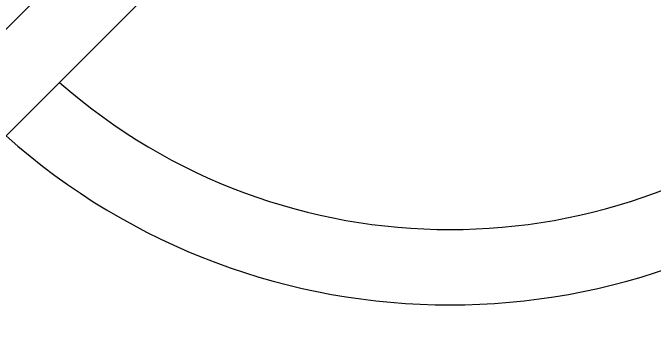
# Model space of a CAD drawing. Header units: millimetres. Extents: x 0 to 101, y -1 to 90.
# Drawn here: x 9.247 to 10.777, y 37.035 to 37.807 of the extents above; entities that cross this region are included whole.
import ezdxf

# ---------------------------------------------------------------- set-up
doc = ezdxf.new("R2010")
doc.units = ezdxf.units.MM

msp = doc.modelspace()

# ---------------------------------------------------------------- linework, layer by layer
for p, q in [((9.5193, 38.0565), (5.3829, 33.9202)), ((9.6465, 37.9293), (5.5102, 33.793))]:
    msp.add_line(p, q)
for radius, start, end in [(1.41, 228.6808, 311.3192), (1.59, 228.2507, 311.7493), (2.11, 227.447, 312.553)]:
    msp.add_arc((10.29, 38.7), radius, start, end)

doc.saveas('drawing.dxf')
